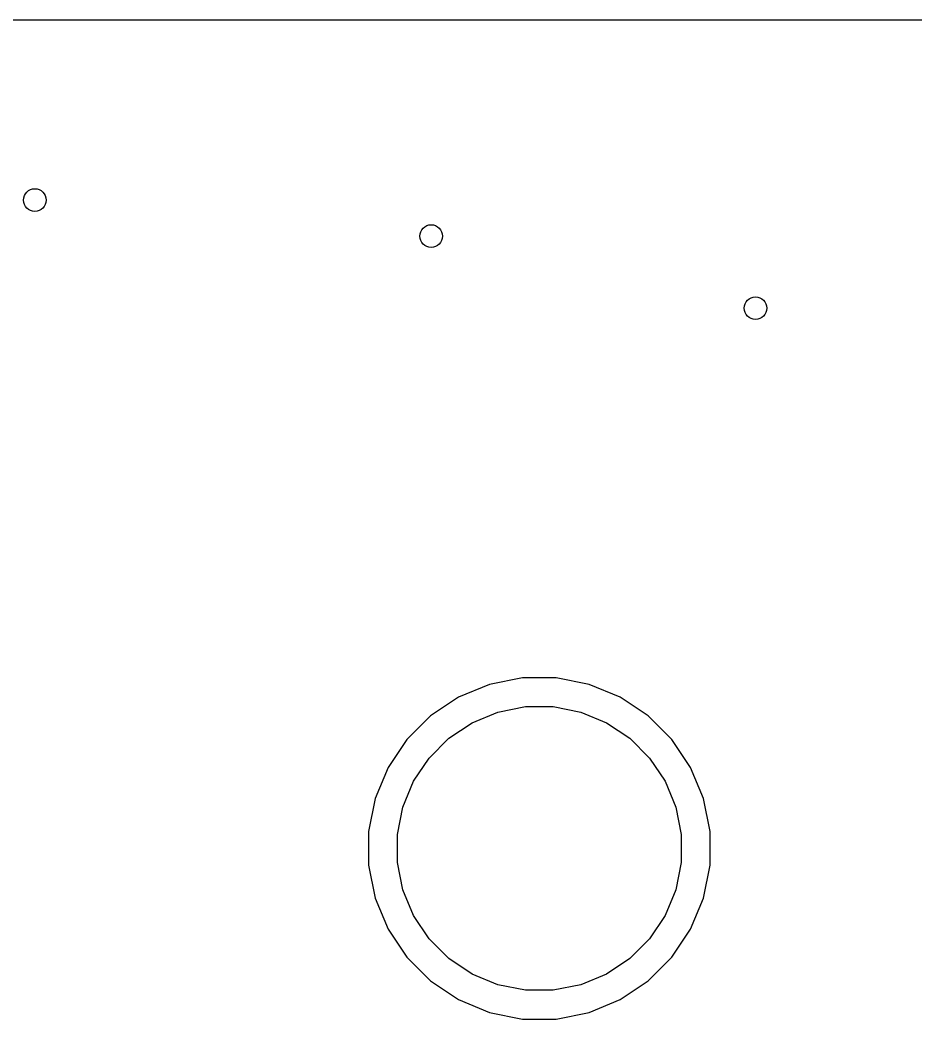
# Model space of a CAD drawing. Extents: x 1 to 139, y -76 to -1.
# Drawn here: x 22.6 to 38.37, y -18.25 to -0.64 of the extents above; entities that cross this region are included whole.
import ezdxf

# ---------------------------------------------------------------- set-up
doc = ezdxf.new("R2010")
doc.units = 0
doc.header["$MEASUREMENT"] = 0
doc.layers.add('BLACK', color=7, linetype='CONTINUOUS')

msp = doc.modelspace()

# ---------------------------------------------------------------- linework, layer by layer
at = {"layer": 'BLACK', "linetype": 'CONTINUOUS'}
for p, q in [((6.16231, -0.635), (133.538, -0.635)), ((31.4537, -12.232), (30.8726, -12.3476)), ((32.0463, -12.232), (31.4537, -12.232)), ((32.6274, -12.3476), (32.0463, -12.232)), ((30.8726, -12.3476), (30.3252, -12.5743)), ((33.1748, -12.5743), (32.6274, -12.3476)), ((30.3252, -12.5743), (29.8325, -12.9035)), ((33.6675, -12.9035), (33.1748, -12.5743)), ((30.5658, -13.0245), (31.0208, -12.8361)), ((31.0208, -12.8361), (31.5038, -12.74)), ((31.5038, -12.74), (31.9962, -12.74)), ((31.9962, -12.74), (32.4792, -12.8361)), ((32.4792, -12.8361), (32.9342, -13.0245)), ((29.8325, -12.9035), (29.4135, -13.3225)), ((30.1563, -13.2981), (30.5658, -13.0245)), ((32.9342, -13.0245), (33.3437, -13.2981)), ((34.0865, -13.3225), (33.6675, -12.9035)), ((29.4135, -13.3225), (29.0843, -13.8152)), ((29.8081, -13.6463), (30.1563, -13.2981)), ((33.3437, -13.2981), (33.6919, -13.6463)), ((34.4157, -13.8152), (34.0865, -13.3225)), ((29.5345, -14.0558), (29.8081, -13.6463)), ((33.6919, -13.6463), (33.9655, -14.0558)), ((29.0843, -13.8152), (28.8576, -14.3626)), ((34.6424, -14.3626), (34.4157, -13.8152)), ((29.3461, -14.5108), (29.5345, -14.0558)), ((33.9655, -14.0558), (34.1539, -14.5108)), ((28.8576, -14.3626), (28.742, -14.9437)), ((34.758, -14.9437), (34.6424, -14.3626)), ((29.25, -14.9938), (29.3461, -14.5108)), ((34.1539, -14.5108), (34.25, -14.9938)), ((28.742, -14.9437), (28.742, -15.5363)), ((34.758, -15.5363), (34.758, -14.9437)), ((29.25, -15.4862), (29.25, -14.9938)), ((34.25, -14.9938), (34.25, -15.4862)), ((29.3461, -15.9692), (29.25, -15.4862)), ((34.25, -15.4862), (34.1539, -15.9692)), ((28.742, -15.5363), (28.8576, -16.1174)), ((34.6424, -16.1174), (34.758, -15.5363)), ((29.5345, -16.4242), (29.3461, -15.9692)), ((34.1539, -15.9692), (33.9655, -16.4242)), ((28.8576, -16.1174), (29.0843, -16.6648)), ((34.4157, -16.6648), (34.6424, -16.1174)), ((29.8081, -16.8337), (29.5345, -16.4242)), ((33.9655, -16.4242), (33.6919, -16.8337)), ((29.0843, -16.6648), (29.4135, -17.1575)), ((34.0865, -17.1575), (34.4157, -16.6648)), ((30.1563, -17.1819), (29.8081, -16.8337)), ((33.6919, -16.8337), (33.3437, -17.1819)), ((29.4135, -17.1575), (29.8325, -17.5765)), ((30.5658, -17.4555), (30.1563, -17.1819)), ((33.3437, -17.1819), (32.9342, -17.4555)), ((33.6675, -17.5765), (34.0865, -17.1575)), ((29.8325, -17.5765), (30.3252, -17.9057)), ((31.0208, -17.6439), (30.5658, -17.4555)), ((32.9342, -17.4555), (32.4792, -17.6439)), ((33.1748, -17.9057), (33.6675, -17.5765)), ((31.5038, -17.74), (31.0208, -17.6439)), ((31.9962, -17.74), (31.5038, -17.74)), ((32.4792, -17.6439), (31.9962, -17.74)), ((30.3252, -17.9057), (30.8726, -18.1324)), ((32.6274, -18.1324), (33.1748, -17.9057)), ((30.8726, -18.1324), (31.4537, -18.248)), ((32.0463, -18.248), (32.6274, -18.1324)), ((31.4537, -18.248), (32.0463, -18.248))]:
    msp.add_line(p, q, dxfattribs=at)
at = {"layer": 'BLACK'}
for centre in [(22.86, -3.81), (29.845, -4.445), (35.56, -5.715)]:
    msp.add_circle(centre, 0.2, dxfattribs=at)

doc.saveas('drawing.dxf')
